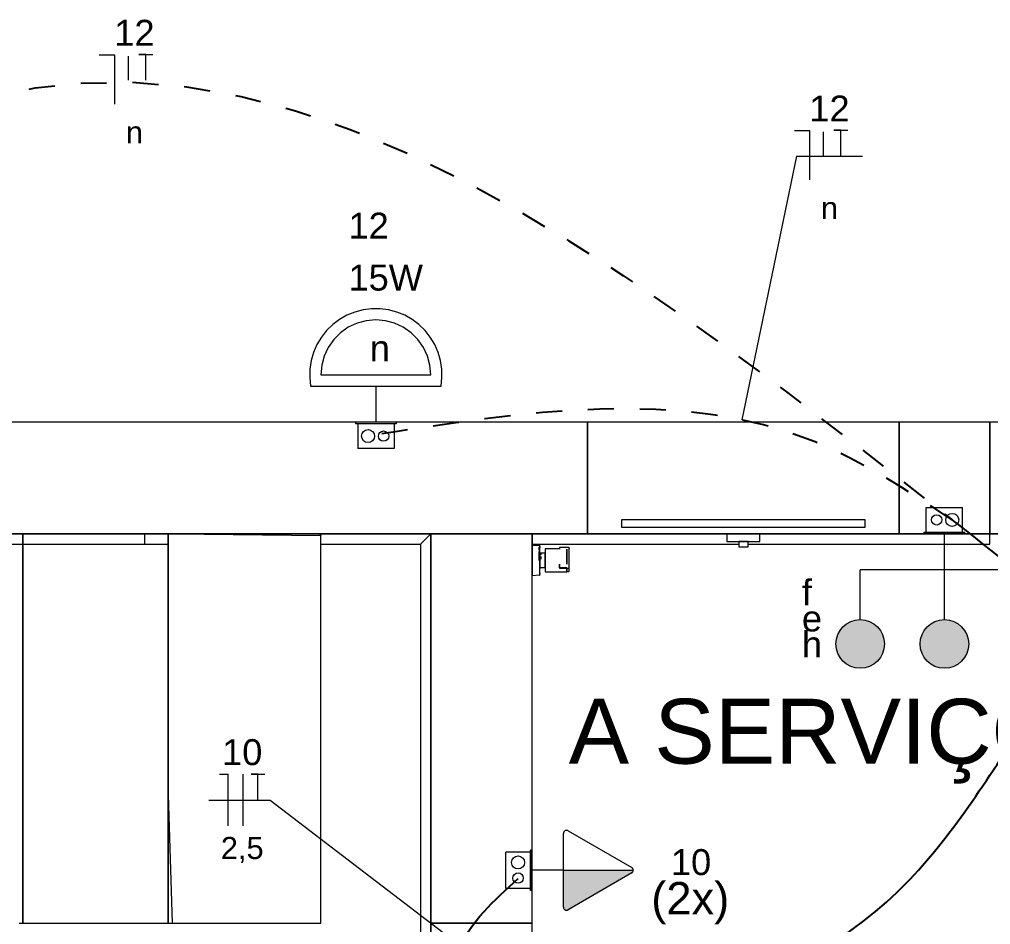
# Model space of a CAD drawing. Header units: millimetres. Extents: x 3.1 to 48, y 1.7 to 17.8.
# Drawn here: x 10.926 to 14.668, y 14.274 to 17.761 of the extents above; entities that cross this region are included whole.
import ezdxf

# ---------------------------------------------------------------- set-up
doc = ezdxf.new("R2010")
doc.units = ezdxf.units.MM
doc.linetypes.add('ACAD_ISO07W100', pattern=[3, 0, -3])
doc.layers.add('El- Eletroduto Piso', color=4, linetype='ACAD_ISO07W100')
doc.layers.add('EL-Eletroduto', color=30, linetype='Continuous')
for name, color, linetype, lineweight in [('EL-Fios (Fase 1)', 2, 'Continuous', 15), ('EL-Fios (Neutro)', 154, 'Continuous', 15), ('EL-Fios (Retorno)', 10, 'Continuous', 15), ('EL-Fios (Terra)', 92, 'Continuous', 15), ('EL-Interruptor', 3, 'Continuous', 20), ('EL-Lâmpada', 22, 'Continuous', 20), ('EL-Textos fios', 1, 'Continuous', 9), ('EL-Tomadas', 150, 'Continuous', 20), ('IFC-Caixa de passagem-Contorno', 44, 'Continuous', 5), ('IFC-Elemento construtivo genérico-Contorno', 253, 'Continuous', 5), ('IFC-Elemento terminal-Contorno', 253, 'Continuous', 5), ('IFC-Escada-Contorno', 253, 'Continuous', 5), ('IFC-Janela-Contorno', 253, 'Continuous', 5), ('IFC-Laje-Contorno', 253, 'Continuous', 5), ('IFC-Parede padrão-Contorno', 253, 'Continuous', 5), ('IFC-Parede-Contorno', 253, 'Continuous', 5), ('IFC-Porta-Contorno', 253, 'Continuous', 5), ('Textos', 2, 'Continuous', 9)]:
    doc.layers.add(name, color=color, linetype=linetype, lineweight=lineweight)
doc.styles.add('Arial', font='arial.ttf')
doc.styles.get("Standard").update_dxf_attribs({"font": 'arial.ttf'})

msp = doc.modelspace()

# ---------------------------------------------------------------- hatches: boundary and pattern name
at = {"layer": 'EL-Interruptor', "linetype": 'Continuous'}
for points in [[(14.1658, 15.261), (14.1821, 15.2624), (14.1979, 15.2666), (14.2127, 15.2735), (14.2261, 15.2829), (14.2376, 15.2945), (14.247, 15.3079), (14.2539, 15.3227), (14.2581, 15.3384), (14.2596, 15.3547), (14.2581, 15.371), (14.2539, 15.3868), (14.247, 15.4016), (14.2376, 15.415), (14.2261, 15.4265), (14.2127, 15.4359), (14.1979, 15.4428), (14.1821, 15.447), (14.1658, 15.4485), (14.1495, 15.447), (14.1338, 15.4428), (14.119, 15.4359), (14.1056, 15.4265), (14.094, 15.415), (14.0846, 15.4016), (14.0777, 15.3868), (14.0735, 15.371), (14.0721, 15.3547), (14.0735, 15.3384), (14.0777, 15.3227), (14.0846, 15.3079), (14.094, 15.2945), (14.1056, 15.2829), (14.119, 15.2735), (14.1338, 15.2666), (14.1495, 15.2624), (14.1658, 15.261)], [(14.4437, 15.2735), (14.4585, 15.2666), (14.4743, 15.2624), (14.4906, 15.261), (14.5069, 15.2624), (14.5226, 15.2666), (14.5374, 15.2735), (14.5508, 15.2829), (14.5624, 15.2945), (14.5718, 15.3079), (14.5787, 15.3227), (14.5829, 15.3384), (14.5843, 15.3547), (14.5829, 15.371), (14.5787, 15.3868), (14.5718, 15.4016), (14.5624, 15.415), (14.5508, 15.4265), (14.5374, 15.4359), (14.5226, 15.4428), (14.5069, 15.447), (14.4906, 15.4485), (14.4743, 15.447), (14.4585, 15.4428), (14.4437, 15.4359), (14.4303, 15.4265), (14.4188, 15.415), (14.4094, 15.4016), (14.4025, 15.3868), (14.3983, 15.371), (14.3968, 15.3547), (14.3983, 15.3384), (14.4025, 15.3227), (14.4094, 15.3079), (14.4188, 15.2945), (14.4303, 15.2829), (14.4437, 15.2735)]]:
    msp.add_hatch(color=81, dxfattribs=at).paths.add_polyline_path(points)
at = {"layer": 'EL-Tomadas', "linetype": 'Continuous'}
msp.add_hatch(color=161, dxfattribs=at).paths.add_polyline_path([(13.0221, 14.4828), (13.2914, 14.4828), (13.2912, 14.4804), (13.2901, 14.4773), (13.2886, 14.4751), (13.2868, 14.4734), (13.2851, 14.4722), (13.0377, 14.3297), (13.035, 14.3292), (13.0322, 14.3293), (13.0293, 14.3301), (13.0272, 14.3313), (13.0244, 14.334), (13.0226, 14.3374), (13.0221, 14.3399), (13.0221, 14.4828)])

# ---------------------------------------------------------------- linework, layer by layer
at = {"layer": 'El- Eletroduto Piso', "ltscale": 0.01}
for points in [[(8.533, 16.1554), (11.1503, 17.5151), (14.5206, 15.8326)], [(14.5206, 15.8326), (13.9921, 16.1331), (12.2694, 16.1554)]]:
    msp.add_spline(points, degree=3, dxfattribs=at)
at = {"layer": 'EL-Eletroduto'}
for points in [[(14.9874, 14.4828), (15.1691, 15.0334), (14.5206, 15.8326)], [(12.5715, 13.707), (14.3084, 14.3987), (14.7737, 15.0148)], [(12.5661, 13.857), (12.6174, 14.1781), (12.8481, 14.451)]]:
    msp.add_spline(points, degree=3, dxfattribs=at)
at = {"layer": 'EL-Fios (Fase 1)'}
msp.add_line((11.7879, 14.6534), (11.7879, 14.8534), dxfattribs=at)
at = {"layer": 'EL-Fios (Neutro)'}
for p, q in [((11.2934, 17.6234), (11.2338, 17.6234)), ((11.2934, 17.4339), (11.2934, 17.6234)), ((13.9719, 17.3317), (13.9123, 17.3317)), ((13.9719, 17.1422), (13.9719, 17.3317)), ((11.6974, 14.8534), (11.7307, 14.8534)), ((11.7307, 14.6534), (11.7307, 14.8534))]:
    msp.add_line(p, q, dxfattribs=at)
at = {"layer": 'EL-Fios (Retorno)'}
for p, q in [((11.3458, 17.5262), (11.3458, 17.6198)), ((14.0243, 17.2345), (14.0243, 17.3281)), ((13.9199, 17.2345), (13.7096, 16.2184)), ((11.6552, 14.7534), (11.8916, 14.7534)), ((11.8916, 14.7534), (12.6243, 14.193))]:
    msp.add_line(p, q, dxfattribs=at)
at = {"layer": 'EL-Fios (Terra)'}
for points in [[(11.4129, 17.5262), (11.4129, 17.6262), (11.3862, 17.6262), (11.4396, 17.6262)], [(14.0914, 17.2345), (14.0914, 17.3345), (14.0647, 17.3345), (14.118, 17.3345)], [(11.845, 14.7534), (11.845, 14.8534), (11.8184, 14.8534), (11.8717, 14.8534)]]:
    msp.add_lwpolyline(points, dxfattribs=at)
at = {"layer": 'EL-Interruptor'}
for p, q in [((14.4906, 15.6405), (14.4906, 15.779)), ((14.1658, 15.4485), (14.1658, 15.6405)), ((14.8153, 15.6405), (14.1658, 15.6405)), ((14.4906, 15.4485), (14.4906, 15.6405))]:
    msp.add_line(p, q, dxfattribs=at)
for centre in [(14.1658, 15.3547), (14.4906, 15.3547)]:
    msp.add_circle(centre, 0.0937, dxfattribs=at)
at = {"layer": 'EL-Lâmpada'}
for p, q in [((12.0875, 16.3913), (12.5112, 16.3913)), ((12.048, 16.3482), (12.5507, 16.3482)), ((12.2994, 16.3482), (12.2994, 16.209))]:
    msp.add_line(p, q, dxfattribs=at)
for points in [[(12.5507, 16.3482), (12.5542, 16.3809), (12.5534, 16.4137), (12.5484, 16.4462), (12.5393, 16.4778), (12.5262, 16.5079), (12.5093, 16.5361), (12.4889, 16.5619), (12.4654, 16.5849), (12.4392, 16.6046), (12.4106, 16.6208), (12.3802, 16.6332), (12.3484, 16.6416), (12.3158, 16.6458), (12.2829, 16.6458), (12.2504, 16.6416), (12.2186, 16.6332), (12.1882, 16.6208), (12.1596, 16.6046), (12.1333, 16.5849), (12.1098, 16.5619), (12.0894, 16.5361), (12.0726, 16.5079), (12.0595, 16.4778), (12.0503, 16.4462), (12.0454, 16.4137), (12.0446, 16.3809), (12.048, 16.3482)], [(12.5112, 16.3913), (12.508, 16.4281), (12.4985, 16.4638), (12.4829, 16.4973), (12.4617, 16.5275), (12.4356, 16.5536), (12.4053, 16.5748), (12.3718, 16.5904), (12.3362, 16.6), (12.2994, 16.6032), (12.2626, 16.6), (12.2269, 16.5904), (12.1934, 16.5748), (12.1632, 16.5536), (12.1371, 16.5275), (12.1159, 16.4973), (12.1003, 16.4638), (12.0907, 16.4281), (12.0875, 16.3913)]]:
    msp.add_lwpolyline(points, dxfattribs=at)
at = {"layer": 'EL-Textos fios'}
msp.add_line((13.9199, 17.2345), (14.1752, 17.2345), dxfattribs=at)
at = {"layer": 'EL-Tomadas'}
for p, q in [((13.0402, 14.6348), (13.2854, 14.4932)), ((13.022, 14.3411), (13.0222, 14.6244)), ((13.0222, 14.4828), (12.9016, 14.4828)), ((13.0221, 14.4828), (13.2914, 14.4828)), ((13.2854, 14.4724), (13.04, 14.3307))]:
    msp.add_line(p, q, dxfattribs=at)
for points in [[(13.0402, 14.6348), (13.0389, 14.6354), (13.0376, 14.6359), (13.0363, 14.6362), (13.0349, 14.6364), (13.0335, 14.6364), (13.0321, 14.6362), (13.0307, 14.6359), (13.0294, 14.6354), (13.0282, 14.6348), (13.027, 14.634), (13.0259, 14.6331), (13.025, 14.6321), (13.0242, 14.631), (13.0235, 14.6298), (13.0229, 14.6285), (13.0225, 14.6272), (13.0223, 14.6258), (13.0222, 14.6244)], [(13.2854, 14.4724), (13.2866, 14.4732), (13.2877, 14.4741), (13.2886, 14.4751), (13.2895, 14.4762), (13.2902, 14.4774), (13.2907, 14.4787), (13.2911, 14.48), (13.2914, 14.4814), (13.2914, 14.4828), (13.2914, 14.4842), (13.2911, 14.4856), (13.2907, 14.4869), (13.2902, 14.4882), (13.2895, 14.4894), (13.2886, 14.4905), (13.2877, 14.4915), (13.2866, 14.4924), (13.2854, 14.4932)], [(13.022, 14.3411), (13.0221, 14.3397), (13.0224, 14.3384), (13.0228, 14.337), (13.0233, 14.3358), (13.024, 14.3345), (13.0249, 14.3334), (13.0258, 14.3324), (13.0269, 14.3315), (13.028, 14.3307), (13.0293, 14.3301), (13.0306, 14.3296), (13.032, 14.3293), (13.0334, 14.3292), (13.0347, 14.3292), (13.0361, 14.3293), (13.0375, 14.3296), (13.0388, 14.3301), (13.04, 14.3307)]]:
    msp.add_lwpolyline(points, dxfattribs=at)
at = {"layer": 'IFC-Caixa de passagem-Contorno'}
for p, q in [((12.3774, 16.209), (12.2214, 16.209)), ((12.2214, 16.209), (12.2214, 16.203)), ((12.3774, 16.209), (12.3774, 16.203)), ((12.3774, 16.203), (12.2214, 16.203)), ((12.2294, 16.203), (12.2294, 16.108)), ((12.3694, 16.203), (12.3694, 16.108)), ((12.3694, 16.108), (12.2294, 16.108)), ((14.4206, 15.785), (14.4206, 15.88)), ((14.4206, 15.88), (14.5606, 15.88)), ((14.5606, 15.785), (14.5606, 15.88)), ((14.4126, 15.785), (14.5686, 15.785)), ((14.4126, 15.779), (14.4126, 15.785)), ((14.4126, 15.779), (14.5686, 15.779)), ((14.5686, 15.779), (14.5686, 15.785)), ((12.895, 14.4048), (12.895, 14.5608)), ((12.901, 14.5608), (12.895, 14.5608)), ((12.901, 14.4048), (12.901, 14.5608)), ((12.8, 14.4128), (12.8, 14.5528)), ((12.895, 14.5528), (12.8, 14.5528)), ((12.895, 14.4128), (12.8, 14.4128)), ((12.901, 14.4048), (12.895, 14.4048))]:
    msp.add_line(p, q, dxfattribs=at)
for centre, radius in [((12.2694, 16.1554), 0.025), ((12.3294, 16.1554), 0.0199), ((14.4606, 15.8326), 0.0199), ((14.5206, 15.8326), 0.025), ((12.8474, 14.5128), 0.025), ((12.8474, 14.4528), 0.0199)]:
    msp.add_circle(centre, radius, dxfattribs=at)
at = {"layer": 'IFC-Elemento construtivo genérico-Contorno', "lineweight": 5}
for p, q in [((10.9396, 15.779), (10.8812, 15.779)), ((10.9396, 15.7714), (10.9396, 15.779)), ((10.9396, 15.779), (10.9396, 15.7606)), ((11.1052, 15.779), (10.9396, 15.779)), ((10.9396, 15.739), (10.9396, 15.7714)), ((10.9396, 15.7606), (10.9396, 15.739)), ((11.4076, 15.779), (11.1052, 15.779)), ((11.4076, 15.779), (11.4076, 15.7606)), ((11.4996, 15.779), (11.4076, 15.779)), ((11.4076, 15.7606), (11.4076, 15.739)), ((11.4996, 15.7454), (11.4996, 15.779)), ((12.5116, 15.779), (12.0872, 15.779)), ((12.5116, 15.779), (12.4716, 15.739)), ((12.4716, 15.739), (12.4995, 15.7669)), ((12.4995, 15.7669), (12.5116, 15.779)), ((12.5116, 14.279), (12.5116, 15.779)), ((12.9016, 15.779), (12.9016, 15.749)), ((13.1156, 15.779), (12.9016, 15.779)), ((13.6516, 15.779), (13.1156, 15.779)), ((14.3156, 15.779), (13.7796, 15.779)), ((14.6656, 15.779), (14.3156, 15.779)), ((14.6656, 15.749), (14.6656, 15.779)), ((10.8812, 15.739), (10.9396, 15.739)), ((10.9396, 15.739), (11.1052, 15.739)), ((11.1052, 15.739), (11.4076, 15.739)), ((11.4076, 15.739), (11.4996, 15.739)), ((11.4996, 15.739), (11.4996, 15.7454)), ((12.0872, 15.739), (12.4716, 15.739)), ((12.4716, 15.739), (12.4716, 12.699)), ((12.9016, 15.749), (12.9016, 15.739)), ((12.9016, 15.739), (13.1156, 15.739)), ((13.1156, 15.739), (13.6976, 15.739)), ((13.7336, 15.739), (13.7796, 15.739)), ((13.7796, 15.739), (14.6656, 15.739)), ((14.6656, 15.739), (14.6656, 15.749)), ((12.5116, 12.739), (12.5116, 14.279))]:
    msp.add_line(p, q, dxfattribs=at)
at = {"layer": 'IFC-Elemento terminal-Contorno', "lineweight": 5}
for p, q in [((12.9291, 15.7327), (12.9016, 15.7341)), ((12.9016, 15.7341), (12.9016, 15.7231)), ((12.9016, 15.7231), (12.9016, 15.7121)), ((12.93, 15.7351), (12.9291, 15.7327)), ((12.9291, 15.7327), (12.9301, 15.7338)), ((12.9301, 15.7338), (12.9291, 15.7327)), ((12.9291, 15.7273), (12.9291, 15.722)), ((12.9291, 15.7166), (12.9291, 15.7273)), ((12.9291, 15.722), (12.9291, 15.7166)), ((12.9309, 15.7341), (12.93, 15.7351)), ((12.9316, 15.7302), (12.9309, 15.7341)), ((12.9313, 15.7299), (12.9316, 15.7251)), ((12.9314, 15.7251), (12.9313, 15.7299)), ((12.9313, 15.7208), (12.9314, 15.7251)), ((12.9316, 15.7148), (12.9313, 15.7208)), ((12.9316, 15.7251), (12.9316, 15.7302)), ((12.9523, 15.7208), (12.9523, 15.7192)), ((13.0068, 15.7206), (12.9523, 15.7208)), ((12.9523, 15.7192), (12.9523, 15.7148)), ((13.0069, 15.7256), (13.0068, 15.7251)), ((13.0068, 15.7251), (13.0068, 15.7245)), ((13.0068, 15.7245), (13.0068, 15.7239)), ((13.0068, 15.7239), (13.0068, 15.7219)), ((13.0068, 15.7219), (13.0068, 15.7206)), ((13.0068, 15.7206), (13.0068, 15.7201)), ((13.0068, 15.7201), (13.0068, 15.7206)), ((13.0069, 15.7258), (13.0069, 15.7256)), ((13.0148, 15.7258), (13.0069, 15.7258)), ((13.025, 15.7258), (13.0148, 15.7258)), ((13.0431, 15.7258), (13.025, 15.7258)), ((13.0348, 15.7201), (13.0348, 15.7193)), ((13.0348, 15.7175), (13.0348, 15.7201)), ((13.0348, 15.7193), (13.0348, 15.7188)), ((13.0348, 15.7188), (13.0348, 15.7156)), ((13.0432, 15.7259), (13.0431, 15.7258)), ((13.0435, 15.7252), (13.0432, 15.7259)), ((13.0432, 15.7259), (13.0433, 15.7256)), ((13.044, 15.7248), (13.0432, 15.7259)), ((13.0442, 15.7239), (13.0435, 15.7252)), ((13.0441, 15.7246), (13.044, 15.7248)), ((13.0442, 15.7238), (13.0441, 15.7246)), ((13.0443, 15.7235), (13.0442, 15.7239)), ((13.0443, 15.7235), (13.0442, 15.7238)), ((13.0443, 15.7233), (13.0443, 15.7235)), ((13.0443, 15.7232), (13.0443, 15.7233)), ((13.0443, 15.7231), (13.0443, 15.7232)), ((13.0443, 15.723), (13.0443, 15.7232)), ((13.0443, 15.7227), (13.0443, 15.7231)), ((13.0443, 15.7231), (13.0443, 15.723)), ((13.0443, 15.7202), (13.0443, 15.7227)), ((13.0443, 15.7188), (13.0443, 15.7202)), ((13.0443, 15.7156), (13.0443, 15.7188)), ((12.9016, 15.7121), (12.9016, 15.6937)), ((12.9016, 15.6937), (12.9016, 15.6765)), ((12.9291, 15.7113), (12.9291, 15.7037)), ((12.9291, 15.6939), (12.9291, 15.7113)), ((12.9291, 15.7037), (12.9291, 15.6962)), ((12.9291, 15.6962), (12.9291, 15.6939)), ((12.9291, 15.6939), (12.9291, 15.6864)), ((12.9291, 15.6765), (12.9291, 15.6939)), ((12.9291, 15.6864), (12.9291, 15.6765)), ((12.9316, 15.7097), (12.9316, 15.7148)), ((12.9316, 15.7073), (12.9316, 15.7097)), ((12.9316, 15.7014), (12.9316, 15.7073)), ((12.9322, 15.7054), (12.9316, 15.7073)), ((12.9316, 15.7073), (12.9316, 15.7058)), ((12.9316, 15.7058), (12.9316, 15.705)), ((12.9316, 15.705), (12.9316, 15.7028)), ((12.9316, 15.7028), (12.9316, 15.7005)), ((12.9316, 15.6931), (12.9316, 15.7014)), ((12.9316, 15.7005), (12.9316, 15.6983)), ((12.9316, 15.6983), (12.9316, 15.6929)), ((12.9316, 15.6765), (12.9316, 15.6931)), ((12.9316, 15.6929), (12.9316, 15.6874)), ((12.9316, 15.6874), (12.9316, 15.682)), ((12.9316, 15.682), (12.9316, 15.6765)), ((12.9324, 15.7046), (12.9322, 15.7054)), ((12.9324, 15.7052), (12.9324, 15.7046)), ((12.9335, 15.7043), (12.9324, 15.7052)), ((12.9346, 15.7042), (12.9335, 15.7043)), ((12.9523, 15.7042), (12.9346, 15.7042)), ((12.9346, 15.7002), (12.9346, 15.7022)), ((12.9346, 15.7022), (12.9346, 15.6982)), ((12.9346, 15.6982), (12.9346, 15.7002)), ((12.9346, 15.6912), (12.9346, 15.6814)), ((12.9346, 15.6874), (12.9346, 15.6912)), ((12.9346, 15.6863), (12.9346, 15.6874)), ((12.9346, 15.682), (12.9346, 15.6863)), ((12.9346, 15.6814), (12.9346, 15.682)), ((12.9523, 15.7148), (12.9523, 15.7078)), ((12.9523, 15.7078), (12.9523, 15.7042)), ((12.9523, 15.7042), (12.9523, 15.6986)), ((12.9523, 15.7033), (12.9523, 15.7042)), ((12.9523, 15.7005), (12.9523, 15.7033)), ((12.9523, 15.6961), (12.9523, 15.7005)), ((12.9523, 15.6986), (12.9523, 15.688)), ((12.9523, 15.6904), (12.9523, 15.6961)), ((12.9523, 15.6837), (12.9523, 15.6904)), ((12.9523, 15.688), (12.9523, 15.6765)), ((12.9523, 15.6765), (12.9523, 15.6837)), ((13.0348, 15.713), (13.0348, 15.7175)), ((13.0348, 15.7156), (13.0348, 15.7105)), ((13.0348, 15.7069), (13.0348, 15.713)), ((13.0348, 15.7105), (13.0348, 15.7036)), ((13.0348, 15.6993), (13.0348, 15.7069)), ((13.0348, 15.7036), (13.0348, 15.6954)), ((13.0348, 15.6906), (13.0348, 15.6993)), ((13.0348, 15.6954), (13.0348, 15.6862)), ((13.0348, 15.6814), (13.0348, 15.6906)), ((13.0348, 15.6862), (13.0348, 15.6765)), ((13.0348, 15.6718), (13.0348, 15.6814)), ((13.0443, 15.7105), (13.0443, 15.7156)), ((13.0443, 15.7036), (13.0443, 15.7105)), ((13.0443, 15.6954), (13.0443, 15.7036)), ((13.0443, 15.6862), (13.0443, 15.6954)), ((13.0443, 15.6765), (13.0443, 15.6862)), ((12.9016, 15.6765), (12.9016, 15.6588)), ((12.9016, 15.6588), (12.9016, 15.641)), ((12.9316, 15.6667), (12.9316, 15.6765)), ((12.9316, 15.6765), (12.9316, 15.6711)), ((12.9316, 15.6711), (12.9316, 15.6656)), ((12.9316, 15.6569), (12.9316, 15.6667)), ((12.9316, 15.6656), (12.9316, 15.6602)), ((12.9316, 15.6602), (12.9316, 15.6548)), ((12.9316, 15.6501), (12.9316, 15.6569)), ((12.9316, 15.6548), (12.9316, 15.6525)), ((12.9316, 15.6525), (12.9316, 15.6503)), ((12.9316, 15.6503), (12.9316, 15.648)), ((12.9316, 15.6458), (12.9316, 15.6501)), ((12.9316, 15.648), (12.9316, 15.6458)), ((12.9316, 15.6458), (12.9322, 15.6477)), ((12.9316, 15.6434), (12.9316, 15.6458)), ((12.9316, 15.6382), (12.9316, 15.6434)), ((12.9322, 15.6477), (12.9325, 15.6485)), ((12.9324, 15.6479), (12.9334, 15.6487)), ((12.9325, 15.6485), (12.9324, 15.6479)), ((12.9334, 15.6487), (12.9346, 15.6488)), ((12.9346, 15.6488), (12.9523, 15.6488)), ((12.9523, 15.6765), (12.9523, 15.6651)), ((12.9523, 15.6694), (12.9523, 15.6765)), ((12.9523, 15.6627), (12.9523, 15.6694)), ((12.9523, 15.6651), (12.9523, 15.6544)), ((12.9523, 15.6569), (12.9523, 15.6627)), ((12.9523, 15.6525), (12.9523, 15.6569)), ((12.9523, 15.6544), (12.9523, 15.6488)), ((12.9523, 15.6498), (12.9523, 15.6525)), ((12.9523, 15.6488), (12.9523, 15.6498)), ((12.9523, 15.6488), (12.9523, 15.6453)), ((12.9523, 15.6453), (12.9523, 15.6382)), ((13.0068, 15.6551), (13.0068, 15.6625)), ((13.0068, 15.6625), (13.0068, 15.6607)), ((13.0068, 15.6607), (13.0068, 15.6597)), ((13.0068, 15.6597), (13.0068, 15.6596)), ((13.0068, 15.6596), (13.0068, 15.6593)), ((13.0068, 15.6593), (13.0068, 15.6562)), ((13.0068, 15.6562), (13.0068, 15.6531)), ((13.0068, 15.6483), (13.0068, 15.6551)), ((13.0068, 15.6531), (13.0068, 15.6501)), ((13.0068, 15.6501), (13.0068, 15.6483)), ((13.0348, 15.6483), (13.0068, 15.6483)), ((13.0068, 15.6483), (13.0068, 15.647)), ((13.0068, 15.647), (13.0199, 15.647)), ((13.0199, 15.647), (13.0315, 15.647)), ((13.0315, 15.647), (13.0348, 15.647)), ((13.0348, 15.6765), (13.0348, 15.6708)), ((13.0348, 15.6625), (13.0348, 15.6718)), ((13.0348, 15.6708), (13.0348, 15.6651)), ((13.0348, 15.6651), (13.0348, 15.6638)), ((13.0348, 15.6638), (13.0348, 15.6625)), ((13.0348, 15.6471), (13.0348, 15.6483)), ((13.0348, 15.6416), (13.0348, 15.6471)), ((13.0348, 15.647), (13.0435, 15.647)), ((13.0348, 15.647), (13.0348, 15.6404)), ((13.0435, 15.647), (13.0442, 15.6474)), ((13.0442, 15.6474), (13.0443, 15.6478)), ((13.0443, 15.6708), (13.0443, 15.6765)), ((13.0443, 15.6651), (13.0443, 15.6708)), ((13.0443, 15.6624), (13.0443, 15.6651)), ((13.0443, 15.6603), (13.0443, 15.6624)), ((13.0443, 15.6541), (13.0443, 15.6603)), ((13.0443, 15.648), (13.0443, 15.6541)), ((13.0443, 15.6479), (13.0443, 15.648)), ((13.0443, 15.6478), (13.0443, 15.648)), ((13.0443, 15.6475), (13.0443, 15.6479)), ((13.0443, 15.647), (13.0443, 15.6475)), ((13.0443, 15.6412), (13.0443, 15.647)), ((12.9016, 15.641), (12.9016, 15.63)), ((12.9016, 15.63), (12.9016, 15.619)), ((12.9016, 15.619), (12.9291, 15.6204)), ((12.9291, 15.6204), (12.9308, 15.6196)), ((12.9291, 15.6204), (12.9304, 15.618)), ((12.9308, 15.6196), (12.9291, 15.6204)), ((12.9304, 15.618), (12.9313, 15.6192)), ((12.9313, 15.6192), (12.9314, 15.621)), ((12.9314, 15.6279), (12.9316, 15.6382)), ((12.9316, 15.628), (12.9314, 15.6232)), ((12.9314, 15.6232), (12.9314, 15.6279)), ((12.9314, 15.621), (12.9316, 15.6229)), ((12.9316, 15.6229), (12.9316, 15.628)), ((12.9523, 15.6382), (12.9523, 15.6338)), ((12.9523, 15.6338), (12.9523, 15.6323)), ((12.9523, 15.6323), (13.0348, 15.6323)), ((13.0348, 15.6365), (13.0348, 15.6416)), ((13.0348, 15.6404), (13.0348, 15.6358)), ((13.0348, 15.6335), (13.0348, 15.6365)), ((13.0348, 15.6358), (13.0348, 15.6335)), ((13.0348, 15.6335), (13.0443, 15.6332)), ((13.0348, 15.6334), (13.0348, 15.6335)), ((13.0348, 15.6323), (13.0348, 15.6334)), ((13.0443, 15.6368), (13.0443, 15.6412)), ((13.0443, 15.6341), (13.0443, 15.6368)), ((13.0443, 15.6332), (13.0443, 15.6341))]:
    msp.add_line(p, q, dxfattribs=at)
at = {"layer": 'IFC-Escada-Contorno', "lineweight": 5}
for p, q in [((11.5157, 15.779), (11.4996, 15.779)), ((11.5157, 15.779), (11.4996, 15.779)), ((11.4996, 15.779), (11.4996, 15.739)), ((11.5246, 15.779), (11.5157, 15.779)), ((11.5246, 15.779), (12.0872, 15.772)), ((12.0806, 15.779), (11.5246, 15.779)), ((12.0806, 15.779), (12.0872, 15.772)), ((12.0846, 15.779), (12.0806, 15.779)), ((12.0846, 15.779), (12.0872, 15.772)), ((12.0872, 15.779), (12.0846, 15.779)), ((12.0872, 15.772), (12.0872, 15.779)), ((12.0872, 15.739), (12.0872, 15.772)), ((10.9396, 15.739), (10.9396, 14.279)), ((10.9396, 14.309), (10.9396, 15.739)), ((11.4996, 15.739), (11.4996, 14.8141)), ((11.4996, 14.8141), (11.4996, 15.739)), ((12.0872, 15.3546), (12.0872, 15.739)), ((12.0872, 14.279), (12.0872, 15.3546)), ((11.5157, 14.279), (11.4996, 14.8141)), ((11.4996, 14.8141), (11.4996, 14.279)), ((11.4996, 14.767), (11.4996, 14.8141)), ((11.4996, 14.279), (11.4996, 14.767)), ((10.9396, 14.279), (10.9396, 14.309)), ((10.9248, 14.279), (10.9396, 14.279)), ((10.9396, 14.279), (11.0116, 14.279)), ((11.0116, 14.279), (11.4076, 14.279)), ((11.4076, 14.279), (11.4996, 14.279)), ((11.4996, 14.279), (11.5157, 14.279)), ((11.5157, 14.279), (11.5246, 14.279)), ((11.5246, 14.279), (12.0806, 14.279)), ((12.0806, 14.279), (12.0846, 14.279)), ((12.0846, 14.279), (12.0872, 14.279))]:
    msp.add_line(p, q, dxfattribs=at)
at = {"layer": 'IFC-Janela-Contorno', "lineweight": 5}
for p, q in [((13.9625, 15.833), (13.2456, 15.833)), ((13.2456, 15.833), (13.2456, 15.8263)), ((14.1856, 15.833), (13.9625, 15.833)), ((14.1856, 15.8116), (14.1856, 15.833)), ((13.2456, 15.8263), (13.2456, 15.805)), ((13.2456, 15.805), (13.4686, 15.805)), ((13.4686, 15.805), (14.1856, 15.805)), ((14.1856, 15.805), (14.1856, 15.8116)), ((13.6516, 15.779), (13.6516, 15.749)), ((13.7796, 15.779), (13.6516, 15.779)), ((13.7796, 15.749), (13.7796, 15.779)), ((13.6516, 15.749), (13.6976, 15.749)), ((13.6976, 15.749), (13.7336, 15.749)), ((13.7336, 15.749), (13.6976, 15.749)), ((13.6976, 15.749), (13.6976, 15.739)), ((13.6976, 15.739), (13.6976, 15.729)), ((13.6976, 15.729), (13.7336, 15.729)), ((13.7336, 15.749), (13.7796, 15.749)), ((13.7336, 15.739), (13.7336, 15.749)), ((13.7336, 15.729), (13.7336, 15.739))]:
    msp.add_line(p, q, dxfattribs=at)
at = {"layer": 'IFC-Laje-Contorno', "lineweight": 5}
msp.add_line((14.7356, 15.779), (14.6656, 15.779), dxfattribs=at)
at = {"layer": 'IFC-Parede padrão-Contorno', "lineweight": 5}
for p, q in [((12.5116, 15.779), (12.5116, 15.5751)), ((12.8486, 15.779), (12.5116, 15.779)), ((12.9016, 15.779), (12.8486, 15.779)), ((12.9016, 15.739), (12.9016, 15.779)), ((12.9016, 15.7341), (12.9016, 15.739)), ((12.9016, 15.619), (12.9016, 15.7341)), ((12.9016, 14.4828), (12.9016, 15.619)), ((12.5116, 15.5751), (12.5116, 14.279)), ((12.9016, 14.279), (12.9016, 14.4828)), ((12.5116, 14.279), (12.5116, 13.7049)), ((12.7562, 14.279), (12.5116, 14.279)), ((12.5116, 14.279), (12.5646, 14.279)), ((12.5646, 14.279), (12.9016, 14.279)), ((12.9016, 14.279), (12.7562, 14.279)), ((12.9016, 13.3131), (12.9016, 14.279))]:
    msp.add_line(p, q, dxfattribs=at)
at = {"layer": 'IFC-Parede-Contorno', "lineweight": 5}
for p, q in [((11.4956, 16.209), (8.1656, 16.209)), ((13.1156, 16.209), (11.4956, 16.209)), ((13.1156, 16.133), (13.1156, 16.209)), ((14.1856, 16.209), (13.1156, 16.209)), ((13.1156, 16.209), (13.1156, 16.133)), ((14.3156, 16.209), (14.1856, 16.209)), ((14.3156, 16.209), (14.3156, 16.133)), ((14.5245, 16.209), (14.3156, 16.209)), ((14.3156, 16.133), (14.3156, 16.209)), ((14.6656, 16.209), (14.5245, 16.209)), ((14.6656, 16.149), (14.6656, 16.209)), ((13.1156, 16.0886), (13.1156, 16.133)), ((13.1156, 16.133), (13.1156, 15.833)), ((14.3156, 16.133), (14.3156, 15.8994)), ((14.3156, 15.833), (14.3156, 16.133)), ((14.6656, 16.133), (14.6656, 16.149)), ((14.6656, 15.8586), (14.6656, 16.133)), ((13.1156, 15.779), (13.1156, 16.0886)), ((14.3156, 15.8994), (14.3156, 15.779)), ((13.1156, 15.833), (13.1156, 15.805)), ((14.3156, 15.779), (14.3156, 15.833)), ((14.6656, 15.779), (14.6656, 15.8586)), ((13.1156, 15.805), (13.1156, 15.779)), ((10.7396, 15.779), (10.9396, 15.779)), ((10.9396, 15.779), (11.4076, 15.779)), ((11.4076, 15.779), (11.4956, 15.779)), ((11.4956, 15.779), (11.5246, 15.779)), ((11.5246, 15.779), (12.0806, 15.779)), ((12.0806, 15.779), (12.0846, 15.779)), ((12.0846, 15.779), (12.0872, 15.779)), ((12.0872, 15.779), (12.5116, 15.779)), ((12.5116, 15.779), (12.9016, 15.779)), ((12.9016, 15.779), (13.1156, 15.779)), ((13.1156, 15.779), (13.2456, 15.779)), ((13.2456, 15.779), (13.6516, 15.779)), ((13.6516, 15.779), (13.7796, 15.779)), ((13.7796, 15.779), (14.1856, 15.779)), ((14.1856, 15.779), (14.3156, 15.779)), ((14.3156, 15.779), (14.5245, 15.779)), ((14.5245, 15.779), (14.6656, 15.779))]:
    msp.add_line(p, q, dxfattribs=at)
at = {"layer": 'IFC-Porta-Contorno', "lineweight": 5}
for p, q in [((14.7068, 16.209), (14.6656, 16.209)), ((14.6656, 16.209), (14.6656, 16.149)), ((14.6656, 16.149), (14.6656, 16.133)), ((14.6656, 16.133), (14.6656, 16.1293)), ((14.6656, 16.1293), (14.6656, 15.779)), ((14.6656, 15.779), (14.7236, 15.779))]:
    msp.add_line(p, q, dxfattribs=at)

# ---------------------------------------------------------------- texts
at = {"layer": 'EL-Textos fios', "attachment_point": 8, "line_spacing_factor": 0.6, "style": 'Arial'}
for s, insert, char_height, width in [('12', (11.3691, 17.6592), 0.1, 0.155335), ('12', (14.0475, 17.3675), 0.1, 0.155335), ('n', (11.3691, 17.2832), 0.085, 0.132035), ('n', (14.0475, 16.9915), 0.085, 0.132035), ('10', (11.7845, 14.8864), 0.1, 0.155335), ('2,5', (11.7845, 14.5103), 0.085, 0.330023)]:
    msp.add_mtext(s, dxfattribs=dict(at, insert=insert, char_height=char_height, width=width))
at = {"layer": 'EL-Tomadas', "insert": (13.3607, 14.2749), "char_height": 0.125, "width": 0.601372, "attachment_point": 7, "line_spacing_factor": 0.6, "style": 'Arial'}
msp.add_mtext('(2x)', dxfattribs=at)
at = {"layer": 'Textos'}
msp.add_text('A SERVIÇO', height=0.25, dxfattribs=at).set_placement((13.0425, 14.8934))
at = {"layer": 'Textos', "char_height": 0.1, "width": 0.155335, "attachment_point": 7, "line_spacing_factor": 0.6, "style": 'Arial'}
for s, insert in [('12\\P\\P15W', (12.1939, 16.7147)), ('n', (12.2761, 16.4438)), ('f\\Pe\\Ph', (13.9412, 15.3029)), ('10', (13.4364, 14.4628))]:
    msp.add_mtext(s, dxfattribs=dict(at, insert=insert))

doc.saveas('drawing.dxf')
